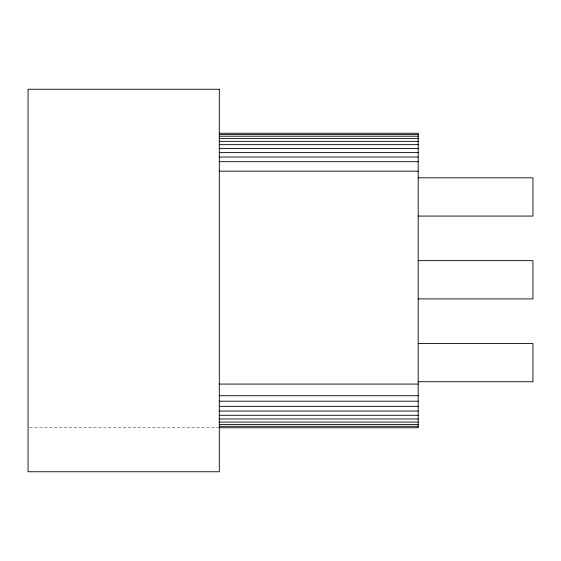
<?xml version="1.0" encoding="UTF-8"?>
<svg xmlns="http://www.w3.org/2000/svg" width="561" height="561" viewBox="0 0 561 561"><rect width="100%" height="100%" fill="white"/><g stroke="black" fill="none" stroke-linecap="round" stroke-linejoin="round"><path stroke-width="0.42" stroke-dasharray="2.81 2.1" d="M29.796 427.763L218.425 427.763"/><path stroke-width="0.84" d="M219.302 133.238L418.197 133.238L418.197 427.763L219.302 427.763M219.302 134.577L418.197 134.577M219.302 136.225L418.197 136.225M219.302 138.49L418.197 138.49M219.302 141.323L418.197 141.323M219.302 144.661L418.197 144.661M219.302 148.448L418.197 148.448M219.302 152.606L418.197 152.606M219.302 157.045L418.197 157.045M219.302 161.68L418.197 161.68M219.302 171.168L418.197 171.168M418.197 177.823L532.95 177.823L532.95 216.069L418.197 216.069M418.197 260.655L532.95 260.655L532.95 298.908L418.197 298.908M418.197 343.486L532.95 343.486L532.95 381.739L418.197 381.739M219.302 384.075L418.197 384.075M219.302 395.722L418.197 395.722M219.302 401.199L418.197 401.199M219.302 406.332L418.197 406.332M219.302 411.052L418.197 411.052M219.302 415.287L418.197 415.287M219.302 418.983L418.197 418.983M219.302 422.082L418.197 422.082M219.302 424.544L418.197 424.544M219.302 426.325L418.197 426.325M219.302 89.248L28.05 89.248L28.05 471.752L219.302 471.752L219.302 89.248"/></g></svg>
